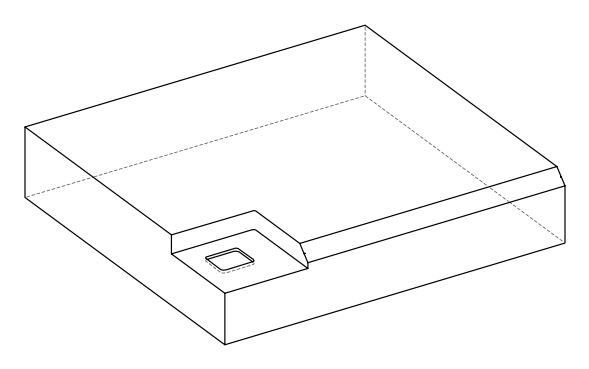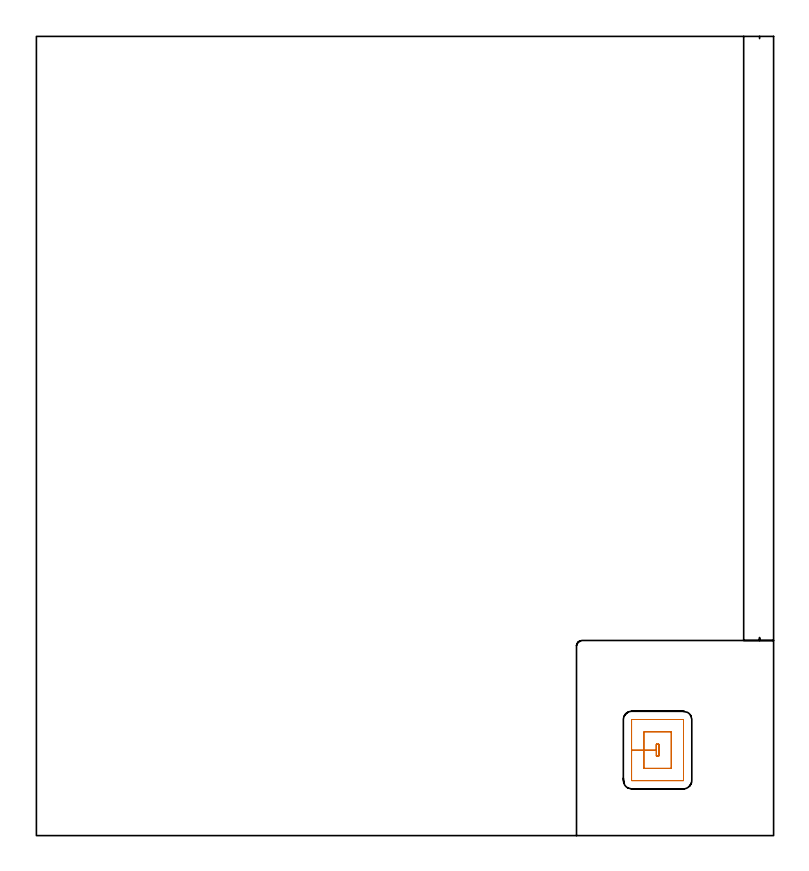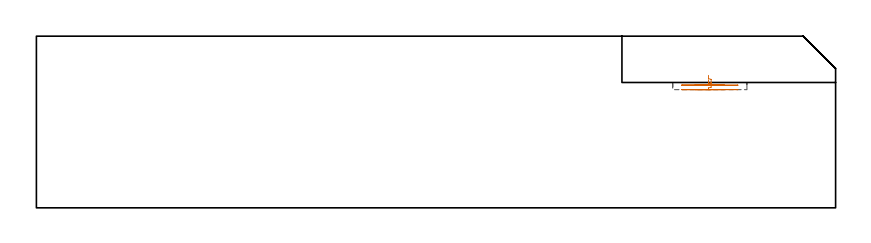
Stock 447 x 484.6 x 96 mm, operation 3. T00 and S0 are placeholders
(PLAN: 3 operations, 2 tool changes, 157.5 min)
(1 AREA_MILL | FG_CHAMFER_SURFACE | UGT0205_001 | 20.78 min | 61256 mm3)
(2 MILL_CORNER_NOTCH_RECTANGULAR | CORNER_NOTCH_RECTANGULAR | NXT0201_008 | Follow Part, ap 1.5, ae 75% | 135.56 min | 364853 mm3)
(3 MILL_RECTANGULAR_POCKET | POCKET_RECTANGULAR_STRAIGHT | UGT0201_101 | Follow Part, ap 2.5, ae 75% | 1.17 min | 7726 mm3)
(TOOL UGT0205_001 | Chamfer Mill 20 x 3 x 45 deg. | D20 FL50 Z2)
(TOOL NXT0201_008 | ENDMILL 6mm [2P460-0600-NA 1630] | D6 FL26 Z6)
(TOOL UGT0201_101 | End Mill 10 mm | D10 FL12 Z2)
(OP 3 MILL_RECTANGULAR_POCKET)
G17 G21 G94 G90
T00 M6
G54
G17 G0 G90 X375.9 Y55.145 S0 M3
G43 Z106. H0
Z74.083
G94 G1 Y48.3 Z72.249 F250.
X377.4 Z71.847
Y55.4 Z69.945
X375.9 Z69.543
Y51.85 Z68.592
Y48.3 F500.
X377.4
Y55.4
X375.9
Y51.85
X368.4
Y40.8
X384.9
Y62.9
X368.4
Y51.85
X360.9
Y33.5
G3 X361.1 Y33.3 R0.2
G1 X392.2
G3 X392.4 Y33.5 R0.2
G1 Y70.2
G3 X392.2 Y70.4 R0.2
G1 X361.1
G3 X360.9 Y70.2 R0.2
G1 Y51.85
Y50.85
G0 X375.9 Y55.145 Z71.592
G1 Y48.3 Z69.758 F250.
X377.4 Z69.356
Y55.4 Z67.453
X375.9 Z67.051
Y51.85 Z66.1
Y48.3 F500.
X377.4
Y55.4
X375.9
Y51.85
X368.4
Y40.8
X384.9
Y62.9
X368.4
Y51.85
X360.9
Y33.5
G3 X361.1 Y33.3 R0.2
G1 X392.2
G3 X392.4 Y33.5 R0.2
G1 Y70.2
G3 X392.2 Y70.4 R0.2
G1 X361.1
G3 X360.9 Y70.2 R0.2
G1 Y51.85
Y50.85
G0 Z106.
M5
M2
